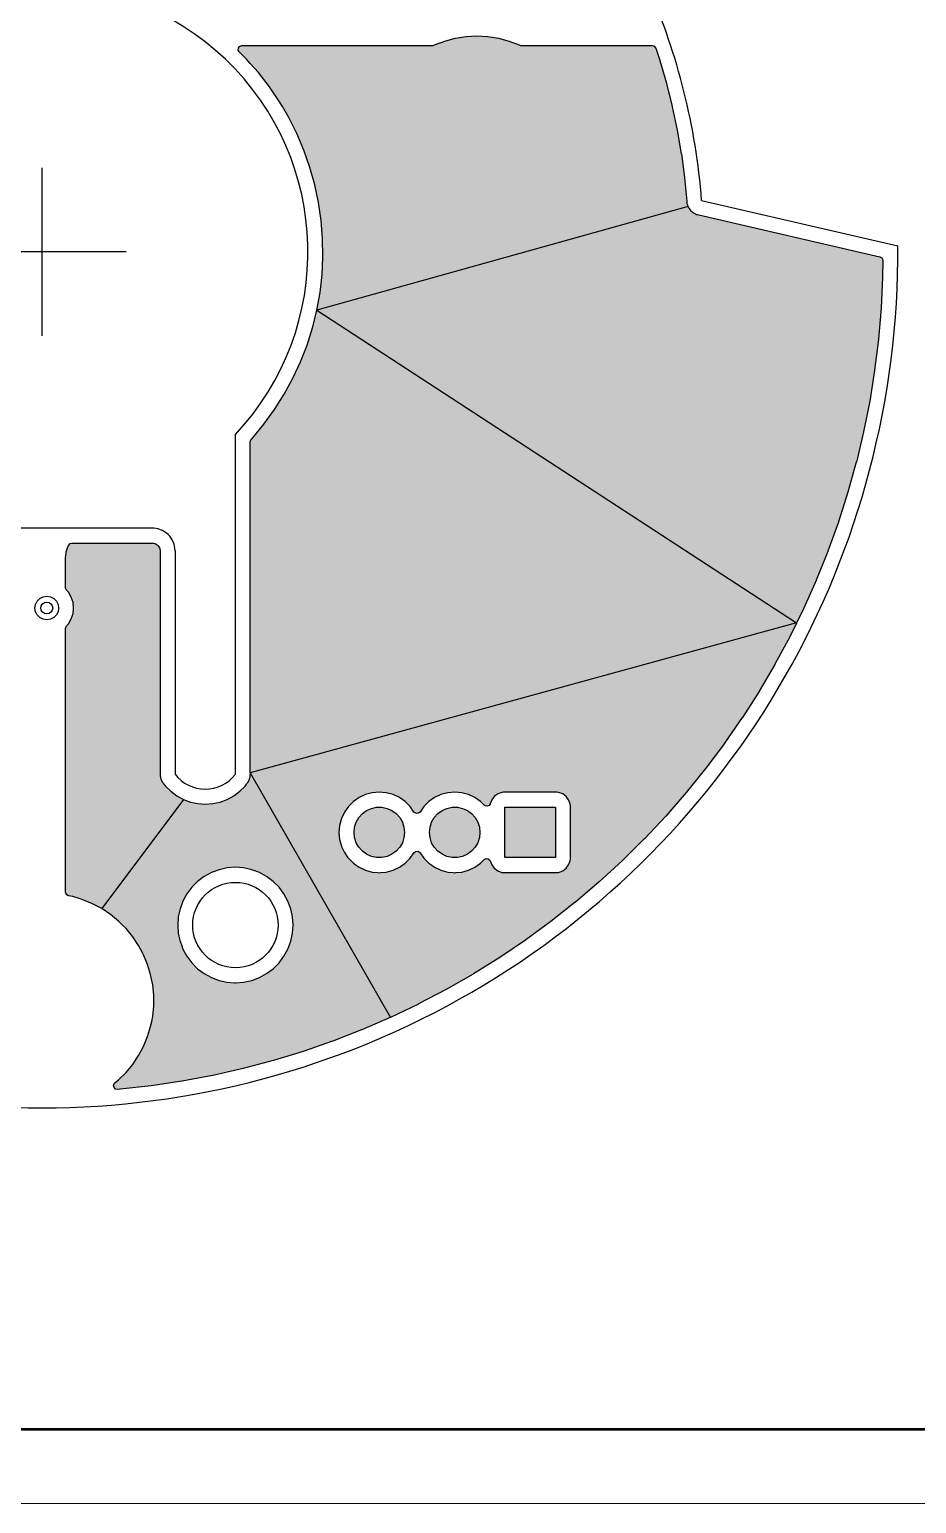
# Model space of a CAD drawing. Header units: millimetres. Extents: x -3894 to -3474, y -291 to 6.
# Drawn here: x -3744.7 to -3685, y -291 to -191.8 of the extents above; entities that cross this region are included whole.
import ezdxf

# ---------------------------------------------------------------- set-up
doc = ezdxf.new("R2010")
doc.units = ezdxf.units.MM
doc.layers.add('BLACK', color=7, linetype='Continuous')
doc.layers.add('ОСНОВНОЙ', color=7, linetype='Continuous', lineweight=25)

msp = doc.modelspace()

# ---------------------------------------------------------------- hatches: boundary and pattern name
h = msp.add_hatch(color=256)
h.dxf.hatch_style = 1
h.paths.add_polyline_path([(-3700.84, -200.155), (-3700.842, -200.146), (-3701.115, -198.562), (-3701.117, -198.553), (-3701.448, -196.981), (-3701.45, -196.972), (-3701.84, -195.413), (-3701.842, -195.405), (-3702.289, -193.861), (-3702.292, -193.853), (-3702.561, -193.038), (-3702.571, -193.013), (-3702.663, -192.907), (-3702.797, -192.868), (-3711.663, -192.868), (-3711.751, -192.823), (-3712.435, -192.561), (-3713.143, -192.371), (-3713.867, -192.256), (-3714.598, -192.218), (-3715.33, -192.256), (-3716.054, -192.371), (-3716.761, -192.561), (-3717.445, -192.823), (-3717.533, -192.868), (-3730.425, -192.868), (-3730.444, -192.869), (-3730.575, -192.918), (-3730.658, -193.03), (-3730.667, -193.169), (-3730.6, -193.292), (-3730.114, -193.775), (-3729.852, -194.072), (-3729.308, -194.686), (-3728.563, -195.648), (-3727.88, -196.655), (-3727.694, -196.972), (-3727.264, -197.704), (-3726.717, -198.791), (-3726.241, -199.911), (-3725.837, -201.059), (-3725.509, -202.231), (-3725.256, -203.421), (-3725.081, -204.625), (-3724.983, -205.838), (-3724.964, -207.054), (-3724.967, -207.125), (-3725.023, -208.27), (-3725.16, -209.479), (-3725.374, -210.677), (-3700.391, -203.701), (-3700.422, -203.6), (-3700.425, -203.59), (-3700.46, -203.491), (-3700.467, -203.477), (-3700.471, -203.353), (-3700.472, -203.337), (-3700.625, -201.756), (-3700.627, -201.747)])
h.paths.add_polyline_path([(-3687.571, -212.637), (-3687.57, -212.628), (-3687.391, -210.543), (-3687.391, -210.534), (-3687.289, -208.444), (-3687.289, -208.435), (-3687.276, -207.325), (-3687.281, -207.272), (-3687.347, -207.149), (-3687.469, -207.08), (-3699.671, -204.263), (-3699.682, -204.261), (-3699.682, -204.261), (-3699.807, -204.238), (-3699.919, -204.178), (-3699.928, -204.174), (-3700.043, -204.119), (-3700.135, -204.032), (-3700.143, -204.025), (-3700.24, -203.943), (-3700.307, -203.835), (-3700.313, -203.826), (-3700.398, -203.702), (-3725.374, -210.677), (-3693.079, -231.713), (-3692.617, -230.774), (-3692.613, -230.766), (-3691.76, -228.856), (-3691.757, -228.847), (-3690.976, -226.906), (-3690.972, -226.897), (-3690.264, -224.929), (-3690.261, -224.92), (-3689.626, -222.927), (-3689.623, -222.918), (-3689.063, -220.902), (-3689.06, -220.893), (-3688.575, -218.858), (-3688.573, -218.849), (-3688.163, -216.797), (-3688.162, -216.788), (-3687.829, -214.722), (-3687.827, -214.713)])
h.paths.add_polyline_path([(-3725.374, -210.677), (-3725.625, -211.695), (-3725.666, -211.858), (-3726.032, -213.018), (-3726.473, -214.153), (-3726.985, -215.256), (-3727.567, -216.325), (-3728.217, -217.353), (-3728.932, -218.338), (-3729.709, -219.275), (-3729.786, -219.356), (-3729.814, -219.392), (-3729.853, -219.526), (-3729.853, -241.801), (-3693.079, -231.713)])
h.paths.add_polyline_path([(-3697.933, -239.821), (-3697.928, -239.814), (-3696.737, -238.093), (-3696.732, -238.086), (-3695.606, -236.322), (-3695.601, -236.314), (-3694.541, -234.51), (-3694.537, -234.502), (-3693.544, -232.66), (-3693.54, -232.652), (-3693.079, -231.713), (-3729.853, -241.801), (-3720.421, -258.264), (-3718.533, -257.363), (-3718.525, -257.358), (-3716.671, -256.387), (-3716.663, -256.383), (-3714.847, -255.344), (-3714.839, -255.339), (-3713.063, -254.233), (-3713.056, -254.228), (-3711.322, -253.057), (-3711.314, -253.051), (-3709.625, -251.817), (-3709.618, -251.811), (-3707.976, -250.515), (-3707.969, -250.509), (-3706.376, -249.152), (-3706.369, -249.146), (-3704.827, -247.731), (-3704.821, -247.725), (-3703.333, -246.254), (-3703.326, -246.247), (-3701.894, -244.722), (-3701.888, -244.715), (-3700.513, -243.138), (-3700.507, -243.131), (-3699.192, -241.503), (-3699.187, -241.496)])
h.paths.add_polyline_path([(-3708.424, -243.63), (-3708.324, -243.899), (-3708.321, -243.922), (-3708.311, -244.019), (-3708.311, -247.61), (-3708.324, -247.729), (-3708.424, -247.999), (-3708.597, -248.23), (-3708.827, -248.402), (-3709.097, -248.503), (-3709.216, -248.515), (-3712.808, -248.515), (-3712.913, -248.504), (-3712.927, -248.503), (-3712.927, -248.503), (-3713.197, -248.402), (-3713.427, -248.23), (-3713.599, -247.999), (-3713.697, -247.736), (-3713.731, -247.674), (-3713.843, -247.591), (-3713.983, -247.581), (-3714.105, -247.648), (-3714.349, -247.891), (-3714.736, -248.162), (-3715.165, -248.362), (-3715.621, -248.485), (-3716.013, -248.519), (-3716.092, -248.526), (-3716.199, -248.516), (-3716.563, -248.485), (-3717.019, -248.362), (-3717.448, -248.162), (-3717.641, -248.027), (-3717.835, -247.891), (-3718.169, -247.557), (-3718.429, -247.186), (-3718.462, -247.148), (-3718.587, -247.084), (-3718.726, -247.099), (-3718.835, -247.186), (-3719.095, -247.557), (-3719.429, -247.891), (-3719.816, -248.162), (-3720.245, -248.362), (-3720.701, -248.485), (-3721.093, -248.519), (-3721.172, -248.526), (-3721.279, -248.516), (-3721.643, -248.485), (-3722.099, -248.362), (-3722.528, -248.162), (-3722.721, -248.027), (-3722.915, -247.891), (-3723.249, -247.557), (-3723.303, -247.479), (-3723.52, -247.17), (-3723.712, -246.758), (-3723.72, -246.742), (-3723.842, -246.285), (-3723.883, -245.814), (-3723.842, -245.344), (-3723.72, -244.887), (-3723.52, -244.459), (-3723.249, -244.072), (-3722.915, -243.737), (-3722.528, -243.466), (-3722.099, -243.267), (-3721.643, -243.144), (-3721.172, -243.103), (-3720.701, -243.144), (-3720.245, -243.267), (-3719.816, -243.466), (-3719.429, -243.737), (-3719.095, -244.072), (-3718.835, -244.443), (-3718.802, -244.481), (-3718.677, -244.544), (-3718.538, -244.53), (-3718.429, -244.443), (-3718.169, -244.072), (-3717.835, -243.737), (-3717.448, -243.466), (-3717.019, -243.267), (-3716.563, -243.144), (-3716.092, -243.103), (-3715.621, -243.144), (-3715.165, -243.267), (-3714.736, -243.466), (-3714.349, -243.737), (-3714.105, -243.981), (-3714.049, -244.024), (-3713.912, -244.053), (-3713.781, -244.004), (-3713.697, -243.893), (-3713.599, -243.63), (-3713.427, -243.399), (-3713.197, -243.227), (-3712.927, -243.126), (-3712.808, -243.113), (-3712.808, -243.113), (-3709.216, -243.113), (-3709.216, -243.113), (-3709.216, -243.113), (-3709.216, -243.113), (-3709.097, -243.126), (-3709.097, -243.126), (-3708.827, -243.227), (-3708.597, -243.399)], flags=16)
h.paths.add_polyline_path([(-3709.312, -244.114), (-3709.312, -247.514), (-3712.712, -247.514), (-3712.712, -244.114)], flags=0)
h.paths.add_polyline_path([(-3714.539, -245.123), (-3714.429, -245.461), (-3714.392, -245.814), (-3714.429, -246.168), (-3714.539, -246.506), (-3714.717, -246.814), (-3714.954, -247.078), (-3715.242, -247.287), (-3715.567, -247.431), (-3715.914, -247.505), (-3716.27, -247.505), (-3716.617, -247.431), (-3716.942, -247.287), (-3717.229, -247.078), (-3717.467, -246.814), (-3717.645, -246.506), (-3717.755, -246.168), (-3717.792, -245.814), (-3717.755, -245.461), (-3717.645, -245.123), (-3717.467, -244.815), (-3717.229, -244.551), (-3716.942, -244.342), (-3716.617, -244.198), (-3716.27, -244.124), (-3715.914, -244.124), (-3715.567, -244.198), (-3715.242, -244.342), (-3714.954, -244.551), (-3714.717, -244.815)], flags=0)
h.paths.add_polyline_path([(-3719.619, -245.123), (-3719.509, -245.461), (-3719.472, -245.814), (-3719.509, -246.168), (-3719.619, -246.506), (-3719.797, -246.814), (-3720.034, -247.078), (-3720.322, -247.287), (-3720.647, -247.431), (-3720.994, -247.505), (-3721.35, -247.505), (-3721.697, -247.431), (-3722.022, -247.287), (-3722.309, -247.078), (-3722.547, -246.814), (-3722.725, -246.506), (-3722.835, -246.168), (-3722.872, -245.814), (-3722.835, -245.461), (-3722.725, -245.123), (-3722.547, -244.815), (-3722.309, -244.551), (-3722.022, -244.342), (-3721.697, -244.198), (-3721.35, -244.124), (-3720.994, -244.124), (-3720.647, -244.198), (-3720.322, -244.342), (-3720.034, -244.551), (-3719.797, -244.815)], flags=0)
h = msp.add_hatch(color=256)
h.dxf.hatch_style = 1
h.paths.add_polyline_path([(-3735.919, -226.886), (-3735.923, -226.846), (-3735.94, -226.74), (-3735.965, -226.665), (-3736.005, -226.588), (-3736.053, -226.524), (-3736.115, -226.464), (-3736.181, -226.419), (-3736.259, -226.381), (-3736.335, -226.359), (-3736.422, -226.348), (-3736.441, -226.346), (-3736.472, -226.344), (-3736.476, -226.344), (-3736.485, -226.344), (-3736.6, -226.349), (-3736.64, -226.344), (-3741.859, -226.344), (-3741.979, -226.376), (-3742.077, -226.475), (-3742.121, -226.556), (-3742.139, -226.601), (-3742.239, -226.93), (-3742.248, -226.977), (-3742.283, -227.331), (-3742.284, -227.355), (-3742.284, -229.338), (-3742.281, -229.378), (-3742.221, -229.504), (-3742.089, -229.649), (-3741.9, -229.977), (-3741.783, -230.337), (-3741.743, -230.714), (-3741.783, -231.09), (-3741.9, -231.45), (-3742.089, -231.778), (-3742.221, -231.924), (-3742.245, -231.956), (-3742.284, -232.09), (-3742.284, -245.814), (-3742.284, -249.837), (-3742.278, -249.894), (-3742.209, -250.015), (-3742.085, -250.08), (-3741.803, -250.136), (-3741.376, -250.266), (-3741.125, -250.342), (-3740.472, -250.612), (-3740.472, -250.612), (-3739.848, -250.946), (-3734.36, -243.596), (-3734.804, -243.353), (-3735.209, -243.05), (-3735.567, -242.693), (-3735.666, -242.562), (-3735.689, -242.535), (-3735.719, -242.505), (-3735.719, -242.505), (-3735.748, -242.455), (-3735.764, -242.431), (-3735.798, -242.385), (-3735.814, -242.345), (-3735.83, -242.314), (-3735.851, -242.276), (-3735.866, -242.221), (-3735.875, -242.193), (-3735.896, -242.14), (-3735.896, -242.14), (-3735.902, -242.098), (-3735.908, -242.063), (-3735.919, -242.022), (-3735.919, -241.965), (-3735.921, -241.935), (-3735.927, -241.887), (-3735.928, -241.879), (-3735.927, -241.873), (-3735.922, -241.836), (-3735.919, -241.801)])
h = msp.add_hatch(color=256)
h.dxf.hatch_style = 1
h.paths.add_polyline_path([(-3729.853, -241.801), (-3729.851, -241.836), (-3729.845, -241.879), (-3729.852, -241.935), (-3729.853, -241.965), (-3729.853, -242.022), (-3729.864, -242.063), (-3729.871, -242.098), (-3729.876, -242.14), (-3729.897, -242.193), (-3729.907, -242.221), (-3729.922, -242.276), (-3729.943, -242.314), (-3729.958, -242.345), (-3729.974, -242.385), (-3730.009, -242.431), (-3730.025, -242.455), (-3730.053, -242.505), (-3730.084, -242.535), (-3730.107, -242.562), (-3730.205, -242.693), (-3730.563, -243.05), (-3730.969, -243.353), (-3731.413, -243.596), (-3731.887, -243.772), (-3732.382, -243.88), (-3732.886, -243.916), (-3733.391, -243.88), (-3733.886, -243.772), (-3734.36, -243.596), (-3739.848, -250.946), (-3739.26, -251.339), (-3738.713, -251.788), (-3738.451, -252.05), (-3738.212, -252.288), (-3737.763, -252.835), (-3737.37, -253.423), (-3737.1, -253.93), (-3737.037, -254.047), (-3736.766, -254.701), (-3736.561, -255.378), (-3736.481, -255.777), (-3736.423, -256.072), (-3736.353, -256.776), (-3736.353, -257.484), (-3736.423, -258.188), (-3736.491, -258.531), (-3736.561, -258.882), (-3736.766, -259.559), (-3737.037, -260.212), (-3737.37, -260.836), (-3737.763, -261.425), (-3738.212, -261.972), (-3738.713, -262.472), (-3738.964, -262.678), (-3739.005, -262.722), (-3739.054, -262.853), (-3739.024, -262.989), (-3738.924, -263.088), (-3738.788, -263.117), (-3738.624, -263.105), (-3738.615, -263.104), (-3736.535, -262.871), (-3736.526, -262.87), (-3734.457, -262.561), (-3734.448, -262.559), (-3732.392, -262.173), (-3732.383, -262.171), (-3730.342, -261.709), (-3730.333, -261.706), (-3728.311, -261.169), (-3728.302, -261.166), (-3726.301, -260.554), (-3726.293, -260.551), (-3724.316, -259.865), (-3724.308, -259.862), (-3722.358, -259.102), (-3722.349, -259.099), (-3720.429, -258.268), (-3720.421, -258.264)])
h.paths.add_polyline_path([(-3730.301, -255.895), (-3729.76, -255.777), (-3729.241, -255.583), (-3728.754, -255.318), (-3728.31, -254.986), (-3727.919, -254.594), (-3727.586, -254.15), (-3727.321, -253.664), (-3727.127, -253.144), (-3727.009, -252.603), (-3726.97, -252.05), (-3727.009, -251.497), (-3727.127, -250.956), (-3727.321, -250.436), (-3727.457, -250.187), (-3727.586, -249.95), (-3727.586, -249.95), (-3727.919, -249.506), (-3727.919, -249.506), (-3728.31, -249.114), (-3728.31, -249.114), (-3728.754, -248.782), (-3728.754, -248.782), (-3729.241, -248.516), (-3729.342, -248.479), (-3729.76, -248.323), (-3729.76, -248.323), (-3730.301, -248.205), (-3730.301, -248.205), (-3730.854, -248.165), (-3730.854, -248.165), (-3731.407, -248.205), (-3731.407, -248.205), (-3731.949, -248.323), (-3731.949, -248.323), (-3731.949, -248.323), (-3732.322, -248.462), (-3732.468, -248.516), (-3732.954, -248.782), (-3732.954, -248.782), (-3733.398, -249.114), (-3733.398, -249.114), (-3733.79, -249.506), (-3733.79, -249.506), (-3734.122, -249.95), (-3734.122, -249.95), (-3734.388, -250.436), (-3734.415, -250.509), (-3734.582, -250.956), (-3734.582, -250.956), (-3734.582, -250.956), (-3734.699, -251.497), (-3734.699, -251.497), (-3734.739, -252.05), (-3734.739, -252.05), (-3734.699, -252.603), (-3734.699, -252.603), (-3734.594, -253.088), (-3734.582, -253.144), (-3734.471, -253.442), (-3734.388, -253.664), (-3734.122, -254.15), (-3734.122, -254.15), (-3733.79, -254.594), (-3733.79, -254.594), (-3733.398, -254.986), (-3733.398, -254.986), (-3732.954, -255.318), (-3732.954, -255.318), (-3732.468, -255.583), (-3732.468, -255.583), (-3732.468, -255.583), (-3731.949, -255.777), (-3731.407, -255.895), (-3730.854, -255.934)], flags=16)
h.paths.add_polyline_path([(-3727.981, -252.05, -1), (-3733.728, -252.05, -1)], flags=0)
h = msp.add_hatch(color=256)
h.dxf.hatch_style = 1
h.paths.add_polyline_path([(-3709.312, -244.114), (-3712.712, -244.114), (-3712.712, -247.514), (-3709.312, -247.514)])
h.paths.add_polyline_path([(-3714.429, -245.461), (-3714.539, -245.123), (-3714.717, -244.815), (-3714.954, -244.551), (-3715.242, -244.342), (-3715.567, -244.198), (-3715.914, -244.124), (-3716.27, -244.124), (-3716.617, -244.198), (-3716.942, -244.342), (-3717.229, -244.551), (-3717.467, -244.815), (-3717.645, -245.123), (-3717.755, -245.461), (-3717.792, -245.814), (-3717.755, -246.168), (-3717.645, -246.506), (-3717.467, -246.814), (-3717.229, -247.078), (-3716.942, -247.287), (-3716.617, -247.431), (-3716.27, -247.505), (-3715.914, -247.505), (-3715.567, -247.431), (-3715.242, -247.287), (-3714.954, -247.078), (-3714.717, -246.814), (-3714.539, -246.506), (-3714.429, -246.168), (-3714.392, -245.814)])
h.paths.add_polyline_path([(-3719.509, -245.461), (-3719.619, -245.123), (-3719.797, -244.815), (-3720.034, -244.551), (-3720.322, -244.342), (-3720.647, -244.198), (-3720.994, -244.124), (-3721.35, -244.124), (-3721.697, -244.198), (-3722.022, -244.342), (-3722.309, -244.551), (-3722.547, -244.815), (-3722.725, -245.123), (-3722.835, -245.461), (-3722.872, -245.814), (-3722.835, -246.168), (-3722.725, -246.506), (-3722.547, -246.814), (-3722.309, -247.078), (-3722.022, -247.287), (-3721.697, -247.431), (-3721.35, -247.505), (-3720.994, -247.505), (-3720.647, -247.431), (-3720.322, -247.287), (-3720.034, -247.078), (-3719.797, -246.814), (-3719.619, -246.506), (-3719.509, -246.168), (-3719.472, -245.814)])

# ---------------------------------------------------------------- linework, layer by layer
for p, q in [((-3743.865, -206.747), (-3743.865, -201.089)), ((-3700.391, -203.701), (-3725.374, -210.677)), ((-3743.865, -206.747), (-3749.523, -206.747)), ((-3743.865, -212.404), (-3743.865, -206.747)), ((-3738.208, -206.747), (-3743.865, -206.747)), ((-3725.374, -210.677), (-3693.079, -231.713)), ((-3693.079, -231.713), (-3729.853, -241.801)), ((-3729.853, -241.801), (-3720.421, -258.264)), ((-3734.36, -243.596), (-3739.848, -250.946))]:
    msp.add_line(p, q)
at = {"color": 7, "linetype": 'Continuous', "lineweight": 50}
msp.add_line((-3873.756, -285.979), (-3478.756, -285.979), dxfattribs=at)
at = {"color": 7, "linetype": 'Continuous', "lineweight": 18}
msp.add_line((-3893.756, -290.979), (-3473.756, -290.979), dxfattribs=at)
at = {"layer": 'BLACK', "linetype": 'Continuous'}
for p, q in [((-3716.761, -192.561), (-3716.054, -192.371)), ((-3716.054, -192.371), (-3715.33, -192.256)), ((-3715.33, -192.256), (-3714.598, -192.218)), ((-3714.598, -192.218), (-3713.867, -192.256)), ((-3713.867, -192.256), (-3713.143, -192.371)), ((-3713.143, -192.371), (-3712.435, -192.561)), ((-3730.667, -193.169), (-3730.658, -193.03)), ((-3730.6, -193.292), (-3730.667, -193.169)), ((-3730.658, -193.03), (-3730.575, -192.918)), ((-3730.114, -193.775), (-3730.6, -193.292)), ((-3730.575, -192.918), (-3730.444, -192.869)), ((-3730.444, -192.869), (-3730.425, -192.868)), ((-3730.425, -192.868), (-3717.533, -192.868)), ((-3717.533, -192.868), (-3717.445, -192.823)), ((-3717.445, -192.823), (-3716.761, -192.561)), ((-3712.435, -192.561), (-3711.751, -192.823)), ((-3711.751, -192.823), (-3711.663, -192.868)), ((-3711.663, -192.868), (-3702.797, -192.868)), ((-3702.797, -192.868), (-3702.663, -192.907)), ((-3702.663, -192.907), (-3702.571, -193.013)), ((-3702.571, -193.013), (-3702.561, -193.038)), ((-3702.561, -193.038), (-3702.292, -193.853)), ((-3729.852, -194.072), (-3730.114, -193.775)), ((-3730.114, -193.775), (-3730.114, -193.775)), ((-3729.308, -194.686), (-3729.852, -194.072)), ((-3702.292, -193.853), (-3702.289, -193.861)), ((-3702.289, -193.861), (-3701.842, -195.405)), ((-3728.563, -195.648), (-3729.308, -194.686)), ((-3729.308, -194.686), (-3729.308, -194.686)), ((-3729.308, -194.686), (-3729.308, -194.686)), ((-3701.842, -195.405), (-3701.84, -195.413)), ((-3701.84, -195.413), (-3701.45, -196.972)), ((-3727.88, -196.655), (-3728.563, -195.648)), ((-3728.563, -195.648), (-3728.563, -195.648)), ((-3728.563, -195.648), (-3728.563, -195.648)), ((-3728.563, -195.648), (-3728.563, -195.648)), ((-3727.694, -196.972), (-3727.88, -196.655)), ((-3727.88, -196.655), (-3727.88, -196.655)), ((-3727.88, -196.655), (-3727.88, -196.655)), ((-3727.264, -197.704), (-3727.694, -196.972)), ((-3701.45, -196.972), (-3701.448, -196.981)), ((-3701.448, -196.981), (-3701.117, -198.553)), ((-3726.717, -198.791), (-3727.264, -197.704)), ((-3727.264, -197.704), (-3727.264, -197.704)), ((-3727.264, -197.704), (-3727.264, -197.704)), ((-3726.241, -199.911), (-3726.717, -198.791)), ((-3701.117, -198.553), (-3701.115, -198.562)), ((-3701.115, -198.562), (-3700.842, -200.146)), ((-3725.837, -201.059), (-3726.241, -199.911)), ((-3700.842, -200.146), (-3700.84, -200.155)), ((-3700.84, -200.155), (-3700.627, -201.747)), ((-3725.509, -202.231), (-3725.837, -201.059)), ((-3725.256, -203.421), (-3725.509, -202.231)), ((-3700.627, -201.747), (-3700.625, -201.756)), ((-3700.625, -201.756), (-3700.472, -203.337)), ((-3700.472, -203.337), (-3700.471, -203.353)), ((-3700.471, -203.353), (-3700.468, -203.449)), ((-3699.472, -203.282), (-3686.264, -206.331)), ((-3725.081, -204.625), (-3725.256, -203.421)), ((-3700.468, -203.449), (-3700.465, -203.465)), ((-3700.465, -203.465), (-3700.466, -203.465)), ((-3700.466, -203.465), (-3700.464, -203.475)), ((-3700.464, -203.475), (-3700.463, -203.475)), ((-3700.463, -203.475), (-3700.46, -203.491)), ((-3700.46, -203.491), (-3700.46, -203.491)), ((-3700.46, -203.491), (-3700.46, -203.491)), ((-3700.46, -203.491), (-3700.425, -203.59)), ((-3700.425, -203.59), (-3700.422, -203.6)), ((-3700.422, -203.6), (-3700.391, -203.701)), ((-3700.391, -203.701), (-3700.384, -203.715)), ((-3700.384, -203.715), (-3700.385, -203.716)), ((-3700.385, -203.716), (-3700.38, -203.725)), ((-3700.38, -203.725), (-3700.38, -203.725)), ((-3700.38, -203.725), (-3700.372, -203.74)), ((-3700.372, -203.74), (-3700.313, -203.826)), ((-3700.313, -203.826), (-3700.307, -203.835)), ((-3700.307, -203.835), (-3700.251, -203.924)), ((-3700.251, -203.924), (-3700.241, -203.937)), ((-3700.241, -203.937), (-3700.241, -203.937)), ((-3700.241, -203.937), (-3700.234, -203.945)), ((-3700.234, -203.945), (-3700.234, -203.945)), ((-3700.234, -203.945), (-3700.223, -203.957)), ((-3700.223, -203.957), (-3700.143, -204.025)), ((-3700.143, -204.025), (-3700.135, -204.032)), ((-3700.135, -204.032), (-3700.059, -204.104)), ((-3700.059, -204.104), (-3700.059, -204.104)), ((-3700.059, -204.104), (-3700.059, -204.104)), ((-3700.059, -204.104), (-3700.045, -204.113)), ((-3700.045, -204.113), (-3700.045, -204.114)), ((-3700.045, -204.114), (-3700.037, -204.12)), ((-3700.037, -204.12), (-3700.036, -204.119)), ((-3700.036, -204.119), (-3700.023, -204.128)), ((-3700.023, -204.128), (-3699.928, -204.174)), ((-3699.928, -204.174), (-3699.919, -204.178)), ((-3699.919, -204.178), (-3699.826, -204.228)), ((-3699.826, -204.228), (-3699.811, -204.233)), ((-3699.811, -204.233), (-3699.811, -204.234)), ((-3699.811, -204.234), (-3699.8, -204.237)), ((-3699.8, -204.237), (-3699.8, -204.237)), ((-3699.8, -204.237), (-3699.785, -204.242)), ((-3699.785, -204.242), (-3699.785, -204.242)), ((-3699.785, -204.242), (-3699.682, -204.261)), ((-3699.682, -204.261), (-3699.682, -204.261)), ((-3699.682, -204.261), (-3699.671, -204.263)), ((-3699.671, -204.263), (-3687.469, -207.08)), ((-3724.983, -205.838), (-3725.081, -204.625)), ((-3724.964, -207.054), (-3724.983, -205.838)), ((-3725.023, -208.27), (-3724.967, -207.125)), ((-3724.967, -207.125), (-3724.964, -207.055)), ((-3724.964, -207.055), (-3724.964, -207.054)), ((-3724.964, -207.055), (-3724.964, -207.055)), ((-3687.469, -207.08), (-3687.347, -207.149)), ((-3687.347, -207.149), (-3687.281, -207.272)), ((-3687.281, -207.272), (-3687.276, -207.325)), ((-3725.16, -209.479), (-3725.023, -208.27)), ((-3687.276, -207.325), (-3687.289, -208.435)), ((-3687.289, -208.444), (-3687.391, -210.534)), ((-3687.289, -208.435), (-3687.289, -208.444)), ((-3725.374, -210.677), (-3725.16, -209.479)), ((-3725.625, -211.695), (-3725.374, -210.677)), ((-3725.374, -210.677), (-3725.374, -210.677)), ((-3687.391, -210.543), (-3687.57, -212.628)), ((-3687.391, -210.534), (-3687.391, -210.543)), ((-3726.032, -213.018), (-3725.666, -211.858)), ((-3725.666, -211.858), (-3725.625, -211.695)), ((-3726.473, -214.153), (-3726.032, -213.018)), ((-3687.571, -212.637), (-3687.827, -214.713)), ((-3687.57, -212.628), (-3687.571, -212.637)), ((-3726.985, -215.256), (-3726.473, -214.153)), ((-3727.567, -216.325), (-3726.985, -215.256)), ((-3687.829, -214.722), (-3688.162, -216.788)), ((-3687.827, -214.713), (-3687.829, -214.722)), ((-3728.217, -217.353), (-3727.567, -216.325)), ((-3688.163, -216.797), (-3688.573, -218.849)), ((-3688.162, -216.788), (-3688.163, -216.797)), ((-3728.932, -218.338), (-3728.217, -217.353)), ((-3730.854, -241.89), (-3730.854, -219.03)), ((-3729.709, -219.275), (-3728.932, -218.338)), ((-3688.575, -218.858), (-3689.06, -220.893)), ((-3688.573, -218.849), (-3688.575, -218.858)), ((-3729.853, -219.526), (-3729.814, -219.392)), ((-3729.853, -241.801), (-3729.853, -219.526)), ((-3729.814, -219.392), (-3729.786, -219.356)), ((-3729.786, -219.356), (-3729.709, -219.275)), ((-3689.063, -220.902), (-3689.623, -222.918)), ((-3689.06, -220.893), (-3689.063, -220.902)), ((-3689.626, -222.927), (-3690.261, -224.92)), ((-3689.623, -222.918), (-3689.626, -222.927)), ((-3690.264, -224.929), (-3690.972, -226.897)), ((-3690.261, -224.92), (-3690.264, -224.929)), ((-3736.499, -225.343), (-3750.661, -225.343)), ((-3742.283, -227.331), (-3742.248, -226.977)), ((-3742.248, -226.977), (-3742.239, -226.93)), ((-3742.239, -226.93), (-3742.139, -226.601)), ((-3742.139, -226.601), (-3742.121, -226.556)), ((-3742.121, -226.556), (-3742.077, -226.475)), ((-3742.077, -226.475), (-3741.979, -226.376)), ((-3741.979, -226.376), (-3741.859, -226.344)), ((-3741.859, -226.344), (-3736.64, -226.344)), ((-3736.64, -226.344), (-3736.61, -226.347)), ((-3736.61, -226.347), (-3736.61, -226.347)), ((-3736.61, -226.347), (-3736.593, -226.348)), ((-3736.593, -226.348), (-3736.485, -226.344)), ((-3736.593, -226.348), (-3736.593, -226.348)), ((-3736.485, -226.344), (-3736.476, -226.344)), ((-3736.476, -226.344), (-3736.472, -226.344)), ((-3736.472, -226.344), (-3736.441, -226.346)), ((-3736.441, -226.346), (-3736.422, -226.348)), ((-3736.422, -226.348), (-3736.335, -226.359)), ((-3736.335, -226.359), (-3736.259, -226.381)), ((-3736.259, -226.381), (-3736.181, -226.419)), ((-3736.181, -226.419), (-3736.115, -226.464)), ((-3736.115, -226.464), (-3736.053, -226.524)), ((-3736.053, -226.524), (-3736.005, -226.588)), ((-3736.005, -226.588), (-3735.965, -226.665)), ((-3735.965, -226.665), (-3735.94, -226.74)), ((-3735.94, -226.74), (-3735.923, -226.846)), ((-3735.923, -226.846), (-3735.919, -226.886)), ((-3735.919, -226.886), (-3735.919, -241.801)), ((-3734.918, -226.866), (-3734.918, -241.89)), ((-3690.976, -226.906), (-3691.757, -228.847)), ((-3690.972, -226.897), (-3690.976, -226.906)), ((-3742.284, -227.355), (-3742.283, -227.331)), ((-3742.284, -229.338), (-3742.284, -227.355)), ((-3691.76, -228.856), (-3692.613, -230.766)), ((-3691.757, -228.847), (-3691.76, -228.856)), ((-3744.202, -230.244), (-3744.025, -230.067)), ((-3744.025, -230.067), (-3743.802, -229.953)), ((-3743.802, -229.953), (-3743.554, -229.914)), ((-3743.554, -229.914), (-3743.307, -229.953)), ((-3743.307, -229.953), (-3743.084, -230.067)), ((-3743.084, -230.067), (-3742.907, -230.244)), ((-3742.281, -229.378), (-3742.284, -229.338)), ((-3742.221, -229.504), (-3742.281, -229.378)), ((-3742.089, -229.649), (-3742.221, -229.504)), ((-3741.9, -229.977), (-3742.089, -229.649)), ((-3742.089, -229.649), (-3742.089, -229.649)), ((-3741.783, -230.337), (-3741.9, -229.977)), ((-3744.354, -230.714), (-3744.315, -230.467)), ((-3744.315, -230.961), (-3744.354, -230.714)), ((-3744.315, -230.467), (-3744.202, -230.244)), ((-3744.202, -231.184), (-3744.315, -230.961)), ((-3742.907, -230.244), (-3742.793, -230.467)), ((-3742.793, -230.961), (-3742.907, -231.184)), ((-3742.793, -230.467), (-3742.754, -230.714)), ((-3742.754, -230.714), (-3742.793, -230.961)), ((-3741.9, -231.45), (-3741.783, -231.09)), ((-3741.743, -230.714), (-3741.783, -230.337)), ((-3741.783, -231.09), (-3741.743, -230.714)), ((-3692.617, -230.774), (-3693.54, -232.652)), ((-3692.613, -230.766), (-3692.617, -230.774)), ((-3744.025, -231.361), (-3744.202, -231.184)), ((-3743.802, -231.475), (-3744.025, -231.361)), ((-3743.554, -231.514), (-3743.802, -231.475)), ((-3743.307, -231.475), (-3743.554, -231.514)), ((-3743.084, -231.361), (-3743.307, -231.475)), ((-3742.907, -231.184), (-3743.084, -231.361)), ((-3742.284, -232.09), (-3742.245, -231.956)), ((-3742.284, -245.814), (-3742.284, -232.09)), ((-3742.245, -231.956), (-3742.221, -231.924)), ((-3742.221, -231.924), (-3742.089, -231.778)), ((-3742.089, -231.778), (-3741.9, -231.45)), ((-3693.544, -232.66), (-3694.537, -234.502)), ((-3693.54, -232.652), (-3693.544, -232.66)), ((-3694.541, -234.51), (-3695.601, -236.314)), ((-3694.537, -234.502), (-3694.541, -234.51)), ((-3695.606, -236.322), (-3696.732, -238.086)), ((-3695.601, -236.314), (-3695.606, -236.322)), ((-3696.737, -238.093), (-3697.928, -239.814)), ((-3696.732, -238.086), (-3696.737, -238.093)), ((-3697.933, -239.821), (-3699.187, -241.496)), ((-3697.928, -239.814), (-3697.933, -239.821)), ((-3735.927, -241.873), (-3735.928, -241.879)), ((-3735.928, -241.879), (-3735.927, -241.887)), ((-3735.922, -241.836), (-3735.927, -241.873)), ((-3735.927, -241.887), (-3735.921, -241.935)), ((-3735.919, -241.801), (-3735.922, -241.836)), ((-3735.921, -241.935), (-3735.919, -241.965)), ((-3735.919, -241.965), (-3735.919, -242.022)), ((-3735.919, -242.022), (-3735.908, -242.063)), ((-3729.864, -242.063), (-3729.853, -242.022)), ((-3729.851, -241.836), (-3729.853, -241.801)), ((-3729.853, -241.965), (-3729.852, -241.935)), ((-3729.853, -242.022), (-3729.853, -241.965)), ((-3729.852, -241.935), (-3729.845, -241.879)), ((-3729.845, -241.879), (-3729.851, -241.836)), ((-3699.192, -241.503), (-3700.507, -243.131)), ((-3699.187, -241.496), (-3699.192, -241.503)), ((-3735.908, -242.063), (-3735.902, -242.098)), ((-3735.902, -242.098), (-3735.896, -242.14)), ((-3735.896, -242.14), (-3735.896, -242.14)), ((-3735.896, -242.14), (-3735.896, -242.14)), ((-3735.896, -242.14), (-3735.875, -242.193)), ((-3735.875, -242.193), (-3735.866, -242.221)), ((-3735.866, -242.221), (-3735.866, -242.221)), ((-3735.866, -242.221), (-3735.851, -242.276)), ((-3735.851, -242.276), (-3735.83, -242.314)), ((-3735.83, -242.314), (-3735.814, -242.345)), ((-3735.814, -242.345), (-3735.798, -242.385)), ((-3735.798, -242.385), (-3735.764, -242.431)), ((-3735.764, -242.431), (-3735.748, -242.455)), ((-3735.748, -242.455), (-3735.733, -242.481)), ((-3735.733, -242.481), (-3735.719, -242.505)), ((-3735.719, -242.505), (-3735.719, -242.505)), ((-3735.719, -242.505), (-3735.719, -242.505)), ((-3735.719, -242.505), (-3735.689, -242.535)), ((-3735.689, -242.535), (-3735.666, -242.562)), ((-3735.666, -242.562), (-3735.567, -242.693)), ((-3735.567, -242.693), (-3735.209, -243.05)), ((-3730.563, -243.05), (-3730.205, -242.693)), ((-3730.205, -242.693), (-3730.107, -242.562)), ((-3730.107, -242.562), (-3730.084, -242.535)), ((-3730.084, -242.535), (-3730.053, -242.505)), ((-3730.053, -242.505), (-3730.025, -242.455)), ((-3730.025, -242.455), (-3730.009, -242.431)), ((-3730.009, -242.431), (-3729.974, -242.385)), ((-3729.974, -242.385), (-3729.958, -242.345)), ((-3729.958, -242.345), (-3729.943, -242.314)), ((-3729.943, -242.314), (-3729.922, -242.276)), ((-3729.922, -242.276), (-3729.907, -242.221)), ((-3729.907, -242.221), (-3729.897, -242.193)), ((-3729.897, -242.193), (-3729.876, -242.14)), ((-3729.876, -242.14), (-3729.871, -242.098)), ((-3729.871, -242.098), (-3729.864, -242.063)), ((-3735.209, -243.05), (-3734.804, -243.353)), ((-3734.804, -243.353), (-3734.36, -243.596)), ((-3734.36, -243.596), (-3733.886, -243.772)), ((-3733.886, -243.772), (-3733.886, -243.772)), ((-3733.886, -243.772), (-3733.886, -243.772)), ((-3733.886, -243.772), (-3733.391, -243.88)), ((-3733.391, -243.88), (-3732.886, -243.916)), ((-3732.886, -243.916), (-3732.382, -243.88)), ((-3732.382, -243.88), (-3731.887, -243.772)), ((-3731.887, -243.772), (-3731.413, -243.596)), ((-3731.413, -243.596), (-3730.969, -243.353)), ((-3730.969, -243.353), (-3730.563, -243.05)), ((-3722.915, -243.737), (-3723.249, -244.072)), ((-3722.528, -243.466), (-3722.915, -243.737)), ((-3722.099, -243.267), (-3722.528, -243.466)), ((-3722.528, -243.466), (-3722.528, -243.466)), ((-3721.643, -243.144), (-3722.099, -243.267)), ((-3722.099, -243.267), (-3722.099, -243.267)), ((-3721.172, -243.103), (-3721.643, -243.144)), ((-3721.643, -243.144), (-3721.643, -243.144)), ((-3720.701, -243.144), (-3721.172, -243.103)), ((-3721.172, -243.103), (-3721.172, -243.103)), ((-3720.245, -243.267), (-3720.701, -243.144)), ((-3720.701, -243.144), (-3720.701, -243.144)), ((-3719.816, -243.466), (-3720.245, -243.267)), ((-3720.245, -243.267), (-3720.245, -243.267)), ((-3720.245, -243.267), (-3720.245, -243.267)), ((-3719.429, -243.737), (-3719.816, -243.466)), ((-3719.816, -243.466), (-3719.816, -243.466)), ((-3719.816, -243.466), (-3719.816, -243.466)), ((-3719.095, -244.072), (-3719.429, -243.737)), ((-3719.429, -243.737), (-3719.429, -243.737)), ((-3717.835, -243.737), (-3718.169, -244.072)), ((-3717.448, -243.466), (-3717.835, -243.737)), ((-3717.019, -243.267), (-3717.448, -243.466)), ((-3717.448, -243.466), (-3717.448, -243.466)), ((-3716.563, -243.144), (-3717.019, -243.267)), ((-3717.019, -243.267), (-3717.019, -243.267)), ((-3716.092, -243.103), (-3716.563, -243.144)), ((-3716.563, -243.144), (-3716.563, -243.144)), ((-3715.621, -243.144), (-3716.092, -243.103)), ((-3716.092, -243.103), (-3716.092, -243.103)), ((-3715.165, -243.267), (-3715.621, -243.144)), ((-3715.621, -243.144), (-3715.621, -243.144)), ((-3714.736, -243.466), (-3715.165, -243.267)), ((-3715.165, -243.267), (-3715.165, -243.267)), ((-3715.165, -243.267), (-3715.165, -243.267)), ((-3714.349, -243.737), (-3714.736, -243.466)), ((-3714.736, -243.466), (-3714.736, -243.466)), ((-3714.736, -243.466), (-3714.736, -243.466)), ((-3714.105, -243.981), (-3714.349, -243.737)), ((-3714.349, -243.737), (-3714.349, -243.737)), ((-3714.049, -244.024), (-3714.105, -243.981)), ((-3713.912, -244.053), (-3714.049, -244.024)), ((-3713.781, -244.004), (-3713.912, -244.053)), ((-3713.697, -243.893), (-3713.781, -244.004)), ((-3713.599, -243.63), (-3713.697, -243.893)), ((-3713.427, -243.399), (-3713.599, -243.63)), ((-3713.599, -243.63), (-3713.599, -243.63)), ((-3713.197, -243.227), (-3713.427, -243.399)), ((-3713.427, -243.399), (-3713.427, -243.399)), ((-3712.927, -243.126), (-3713.197, -243.227)), ((-3713.197, -243.227), (-3713.197, -243.227)), ((-3712.808, -243.113), (-3712.927, -243.126)), ((-3709.216, -243.113), (-3712.808, -243.113)), ((-3712.808, -243.113), (-3712.808, -243.113)), ((-3709.097, -243.126), (-3709.216, -243.113)), ((-3709.216, -243.113), (-3709.216, -243.113)), ((-3709.216, -243.113), (-3709.216, -243.113)), ((-3709.216, -243.113), (-3709.216, -243.113)), ((-3708.827, -243.227), (-3709.097, -243.126)), ((-3709.097, -243.126), (-3709.097, -243.126)), ((-3708.597, -243.399), (-3708.827, -243.227)), ((-3708.827, -243.227), (-3708.827, -243.227)), ((-3708.424, -243.63), (-3708.597, -243.399)), ((-3708.597, -243.399), (-3708.597, -243.399)), ((-3708.324, -243.899), (-3708.424, -243.63)), ((-3708.424, -243.63), (-3708.424, -243.63)), ((-3708.321, -243.922), (-3708.324, -243.899)), ((-3708.311, -244.019), (-3708.321, -243.922)), ((-3708.311, -247.61), (-3708.311, -244.019)), ((-3700.513, -243.138), (-3701.888, -244.715)), ((-3700.507, -243.131), (-3700.513, -243.138)), ((-3723.72, -244.887), (-3723.842, -245.344)), ((-3723.52, -244.459), (-3723.72, -244.887)), ((-3723.72, -244.887), (-3723.72, -244.887)), ((-3723.249, -244.072), (-3723.52, -244.459)), ((-3723.52, -244.459), (-3723.52, -244.459)), ((-3722.725, -245.123), (-3722.547, -244.815)), ((-3722.547, -244.815), (-3722.309, -244.551)), ((-3722.309, -244.551), (-3722.022, -244.342)), ((-3722.022, -244.342), (-3721.697, -244.198)), ((-3721.697, -244.198), (-3721.35, -244.124)), ((-3721.35, -244.124), (-3720.994, -244.124)), ((-3720.994, -244.124), (-3720.647, -244.198)), ((-3720.647, -244.198), (-3720.322, -244.342)), ((-3720.322, -244.342), (-3720.034, -244.551)), ((-3720.034, -244.551), (-3719.797, -244.815)), ((-3719.797, -244.815), (-3719.619, -245.123)), ((-3718.835, -244.443), (-3719.095, -244.072)), ((-3718.802, -244.481), (-3718.835, -244.443)), ((-3718.677, -244.544), (-3718.802, -244.481)), ((-3718.538, -244.53), (-3718.677, -244.544)), ((-3718.429, -244.443), (-3718.538, -244.53)), ((-3718.169, -244.072), (-3718.429, -244.443)), ((-3717.645, -245.123), (-3717.467, -244.815)), ((-3717.467, -244.815), (-3717.229, -244.551)), ((-3717.229, -244.551), (-3716.942, -244.342)), ((-3716.942, -244.342), (-3716.617, -244.198)), ((-3716.617, -244.198), (-3716.27, -244.124)), ((-3716.27, -244.124), (-3715.914, -244.124)), ((-3715.914, -244.124), (-3715.567, -244.198)), ((-3715.567, -244.198), (-3715.242, -244.342)), ((-3715.242, -244.342), (-3714.954, -244.551)), ((-3714.954, -244.551), (-3714.717, -244.815)), ((-3714.717, -244.815), (-3714.539, -245.123)), ((-3712.712, -247.514), (-3712.712, -244.114)), ((-3712.712, -244.114), (-3709.312, -244.114)), ((-3709.312, -244.114), (-3709.312, -247.514)), ((-3701.894, -244.722), (-3703.326, -246.247)), ((-3701.888, -244.715), (-3701.894, -244.722)), ((-3742.284, -249.837), (-3742.284, -245.814)), ((-3723.842, -245.344), (-3723.883, -245.814)), ((-3723.883, -245.814), (-3723.842, -246.285)), ((-3723.883, -245.814), (-3723.883, -245.814)), ((-3723.842, -245.344), (-3723.842, -245.344)), ((-3722.872, -245.814), (-3722.835, -245.461)), ((-3722.835, -246.168), (-3722.872, -245.814)), ((-3722.835, -245.461), (-3722.725, -245.123)), ((-3719.619, -245.123), (-3719.509, -245.461)), ((-3719.509, -245.461), (-3719.472, -245.814)), ((-3719.472, -245.814), (-3719.509, -246.168)), ((-3717.792, -245.814), (-3717.755, -245.461)), ((-3717.755, -246.168), (-3717.792, -245.814)), ((-3717.755, -245.461), (-3717.645, -245.123)), ((-3714.539, -245.123), (-3714.429, -245.461)), ((-3714.429, -245.461), (-3714.392, -245.814)), ((-3714.392, -245.814), (-3714.429, -246.168)), ((-3723.842, -246.285), (-3723.842, -246.285)), ((-3723.842, -246.285), (-3723.72, -246.742)), ((-3723.72, -246.742), (-3723.72, -246.742)), ((-3723.72, -246.742), (-3723.72, -246.742)), ((-3723.72, -246.742), (-3723.712, -246.758)), ((-3723.712, -246.758), (-3723.52, -247.17)), ((-3722.725, -246.506), (-3722.835, -246.168)), ((-3722.547, -246.814), (-3722.725, -246.506)), ((-3722.309, -247.078), (-3722.547, -246.814)), ((-3719.797, -246.814), (-3720.034, -247.078)), ((-3719.619, -246.506), (-3719.797, -246.814)), ((-3719.509, -246.168), (-3719.619, -246.506)), ((-3717.645, -246.506), (-3717.755, -246.168)), ((-3717.467, -246.814), (-3717.645, -246.506)), ((-3717.229, -247.078), (-3717.467, -246.814)), ((-3714.717, -246.814), (-3714.954, -247.078)), ((-3714.539, -246.506), (-3714.717, -246.814)), ((-3714.429, -246.168), (-3714.539, -246.506)), ((-3703.333, -246.254), (-3704.821, -247.725)), ((-3703.326, -246.247), (-3703.333, -246.254)), ((-3723.52, -247.17), (-3723.52, -247.17)), ((-3723.52, -247.17), (-3723.303, -247.479)), ((-3723.303, -247.479), (-3723.249, -247.557)), ((-3723.249, -247.557), (-3722.915, -247.891)), ((-3722.915, -247.891), (-3722.721, -248.027)), ((-3722.022, -247.287), (-3722.309, -247.078)), ((-3721.697, -247.431), (-3722.022, -247.287)), ((-3721.35, -247.505), (-3721.697, -247.431)), ((-3720.994, -247.505), (-3721.35, -247.505)), ((-3720.647, -247.431), (-3720.994, -247.505)), ((-3720.322, -247.287), (-3720.647, -247.431)), ((-3720.034, -247.078), (-3720.322, -247.287)), ((-3719.816, -248.162), (-3719.429, -247.891)), ((-3719.429, -247.891), (-3719.095, -247.557)), ((-3719.095, -247.557), (-3718.835, -247.186)), ((-3718.835, -247.186), (-3718.726, -247.099)), ((-3718.726, -247.099), (-3718.587, -247.084)), ((-3718.587, -247.084), (-3718.462, -247.148)), ((-3718.462, -247.148), (-3718.429, -247.186)), ((-3718.429, -247.186), (-3718.169, -247.557)), ((-3718.169, -247.557), (-3718.169, -247.557)), ((-3718.169, -247.557), (-3717.835, -247.891)), ((-3717.835, -247.891), (-3717.641, -248.027)), ((-3716.942, -247.287), (-3717.229, -247.078)), ((-3716.617, -247.431), (-3716.942, -247.287)), ((-3716.27, -247.505), (-3716.617, -247.431)), ((-3715.914, -247.505), (-3716.27, -247.505)), ((-3715.567, -247.431), (-3715.914, -247.505)), ((-3715.242, -247.287), (-3715.567, -247.431)), ((-3714.954, -247.078), (-3715.242, -247.287)), ((-3714.736, -248.162), (-3714.349, -247.891)), ((-3714.349, -247.891), (-3714.105, -247.648)), ((-3714.105, -247.648), (-3713.983, -247.581)), ((-3713.983, -247.581), (-3713.843, -247.591)), ((-3713.843, -247.591), (-3713.731, -247.674)), ((-3713.731, -247.674), (-3713.697, -247.736)), ((-3713.697, -247.736), (-3713.599, -247.999)), ((-3709.312, -247.514), (-3712.712, -247.514)), ((-3708.424, -247.999), (-3708.324, -247.729)), ((-3708.324, -247.729), (-3708.311, -247.61)), ((-3704.827, -247.731), (-3706.369, -249.146)), ((-3704.821, -247.725), (-3704.827, -247.731)), ((-3732.954, -248.782), (-3733.398, -249.114)), ((-3732.468, -248.516), (-3732.954, -248.782)), ((-3732.954, -248.782), (-3732.954, -248.782)), ((-3732.322, -248.462), (-3732.468, -248.516)), ((-3731.949, -248.323), (-3732.322, -248.462)), ((-3731.407, -248.205), (-3731.949, -248.323)), ((-3731.949, -248.323), (-3731.949, -248.323)), ((-3731.949, -248.323), (-3731.949, -248.323)), ((-3730.854, -248.165), (-3731.407, -248.205)), ((-3731.407, -248.205), (-3731.407, -248.205)), ((-3730.301, -248.205), (-3730.854, -248.165)), ((-3730.854, -248.165), (-3730.854, -248.165)), ((-3729.76, -248.323), (-3730.301, -248.205)), ((-3730.301, -248.205), (-3730.301, -248.205)), ((-3729.342, -248.479), (-3729.76, -248.323)), ((-3729.76, -248.323), (-3729.76, -248.323)), ((-3729.76, -248.323), (-3729.76, -248.323)), ((-3729.241, -248.516), (-3729.342, -248.479)), ((-3728.754, -248.782), (-3729.241, -248.516)), ((-3729.241, -248.516), (-3729.241, -248.516)), ((-3728.31, -249.114), (-3728.754, -248.782)), ((-3728.754, -248.782), (-3728.754, -248.782)), ((-3722.721, -248.027), (-3722.528, -248.162)), ((-3722.528, -248.162), (-3722.528, -248.162)), ((-3722.528, -248.162), (-3722.528, -248.162)), ((-3722.528, -248.162), (-3722.099, -248.362)), ((-3722.099, -248.362), (-3721.643, -248.485)), ((-3721.643, -248.485), (-3721.279, -248.516)), ((-3721.279, -248.516), (-3721.172, -248.526)), ((-3721.172, -248.526), (-3721.093, -248.519)), ((-3721.172, -248.526), (-3721.172, -248.526)), ((-3721.172, -248.526), (-3721.172, -248.526)), ((-3721.093, -248.519), (-3720.701, -248.485)), ((-3720.701, -248.485), (-3720.245, -248.362)), ((-3720.245, -248.362), (-3719.816, -248.162)), ((-3717.641, -248.027), (-3717.448, -248.162)), ((-3717.448, -248.162), (-3717.448, -248.162)), ((-3717.448, -248.162), (-3717.448, -248.162)), ((-3717.448, -248.162), (-3717.019, -248.362)), ((-3717.019, -248.362), (-3716.563, -248.485)), ((-3716.563, -248.485), (-3716.199, -248.516)), ((-3716.199, -248.516), (-3716.092, -248.526)), ((-3716.092, -248.526), (-3716.013, -248.519)), ((-3716.092, -248.526), (-3716.092, -248.526)), ((-3716.092, -248.526), (-3716.092, -248.526)), ((-3716.013, -248.519), (-3715.621, -248.485)), ((-3715.621, -248.485), (-3715.165, -248.362)), ((-3715.165, -248.362), (-3714.736, -248.162)), ((-3713.599, -247.999), (-3713.599, -247.999)), ((-3713.599, -247.999), (-3713.427, -248.23)), ((-3713.427, -248.23), (-3713.427, -248.23)), ((-3713.427, -248.23), (-3713.197, -248.402)), ((-3713.197, -248.402), (-3713.197, -248.402)), ((-3713.197, -248.402), (-3712.927, -248.503)), ((-3712.927, -248.503), (-3712.927, -248.503)), ((-3712.927, -248.503), (-3712.913, -248.504)), ((-3712.913, -248.504), (-3712.808, -248.515)), ((-3712.808, -248.515), (-3709.216, -248.515)), ((-3709.216, -248.515), (-3709.097, -248.503)), ((-3709.097, -248.503), (-3708.827, -248.402)), ((-3708.827, -248.402), (-3708.597, -248.23)), ((-3708.597, -248.23), (-3708.424, -247.999)), ((-3742.278, -249.894), (-3742.284, -249.837)), ((-3742.209, -250.015), (-3742.278, -249.894)), ((-3734.122, -249.95), (-3734.388, -250.436)), ((-3733.79, -249.506), (-3734.122, -249.95)), ((-3734.122, -249.95), (-3734.122, -249.95)), ((-3733.398, -249.114), (-3733.79, -249.506)), ((-3733.79, -249.506), (-3733.79, -249.506)), ((-3733.398, -249.114), (-3733.398, -249.114)), ((-3727.919, -249.506), (-3728.31, -249.114)), ((-3728.31, -249.114), (-3728.31, -249.114)), ((-3727.586, -249.95), (-3727.919, -249.506)), ((-3727.919, -249.506), (-3727.919, -249.506)), ((-3727.457, -250.187), (-3727.586, -249.95)), ((-3727.586, -249.95), (-3727.586, -249.95)), ((-3706.376, -249.152), (-3707.969, -250.509)), ((-3706.369, -249.146), (-3706.376, -249.152)), ((-3742.085, -250.08), (-3742.209, -250.015)), ((-3741.803, -250.136), (-3742.085, -250.08)), ((-3741.376, -250.266), (-3741.803, -250.136)), ((-3741.803, -250.136), (-3741.803, -250.136)), ((-3741.125, -250.342), (-3741.376, -250.266)), ((-3740.472, -250.612), (-3741.125, -250.342)), ((-3739.848, -250.946), (-3740.472, -250.612)), ((-3740.472, -250.612), (-3740.472, -250.612)), ((-3739.26, -251.339), (-3739.848, -250.946)), ((-3739.848, -250.946), (-3739.848, -250.946)), ((-3739.848, -250.946), (-3739.848, -250.946)), ((-3734.582, -250.956), (-3734.699, -251.497)), ((-3734.415, -250.509), (-3734.582, -250.956)), ((-3734.582, -250.956), (-3734.582, -250.956)), ((-3734.582, -250.956), (-3734.582, -250.956)), ((-3734.388, -250.436), (-3734.415, -250.509)), ((-3727.321, -250.436), (-3727.457, -250.187)), ((-3727.127, -250.956), (-3727.321, -250.436)), ((-3727.009, -251.497), (-3727.127, -250.956)), ((-3707.976, -250.515), (-3709.618, -251.811)), ((-3707.969, -250.509), (-3707.976, -250.515)), ((-3738.713, -251.788), (-3739.26, -251.339)), ((-3739.26, -251.339), (-3739.26, -251.339)), ((-3739.26, -251.339), (-3739.26, -251.339)), ((-3738.451, -252.05), (-3738.713, -251.788)), ((-3734.699, -251.497), (-3734.739, -252.05)), ((-3734.699, -251.497), (-3734.699, -251.497)), ((-3726.97, -252.05), (-3727.009, -251.497)), ((-3709.625, -251.817), (-3711.314, -253.051)), ((-3709.618, -251.811), (-3709.625, -251.817)), ((-3738.212, -252.288), (-3738.451, -252.05)), ((-3737.763, -252.835), (-3738.212, -252.288)), ((-3738.212, -252.288), (-3738.212, -252.288)), ((-3738.212, -252.288), (-3738.212, -252.288)), ((-3737.37, -253.423), (-3737.763, -252.835)), ((-3734.739, -252.05), (-3734.699, -252.603)), ((-3734.739, -252.05), (-3734.739, -252.05)), ((-3734.699, -252.603), (-3734.699, -252.603)), ((-3734.699, -252.603), (-3734.594, -253.088)), ((-3727.127, -253.144), (-3727.009, -252.603)), ((-3727.009, -252.603), (-3726.97, -252.05)), ((-3737.1, -253.93), (-3737.37, -253.423)), ((-3737.37, -253.423), (-3737.37, -253.423)), ((-3737.37, -253.423), (-3737.37, -253.423)), ((-3737.037, -254.047), (-3737.1, -253.93)), ((-3734.594, -253.088), (-3734.582, -253.144)), ((-3734.582, -253.144), (-3734.471, -253.442)), ((-3734.471, -253.442), (-3734.388, -253.664)), ((-3734.388, -253.664), (-3734.122, -254.15)), ((-3727.586, -254.15), (-3727.321, -253.664)), ((-3727.321, -253.664), (-3727.127, -253.144)), ((-3711.322, -253.057), (-3713.056, -254.228)), ((-3711.314, -253.051), (-3711.322, -253.057)), ((-3736.766, -254.701), (-3737.037, -254.047)), ((-3736.561, -255.378), (-3736.766, -254.701)), ((-3734.122, -254.15), (-3734.122, -254.15)), ((-3734.122, -254.15), (-3733.79, -254.594)), ((-3733.79, -254.594), (-3733.79, -254.594)), ((-3733.79, -254.594), (-3733.398, -254.986)), ((-3728.31, -254.986), (-3727.919, -254.594)), ((-3727.919, -254.594), (-3727.586, -254.15)), ((-3713.063, -254.233), (-3714.839, -255.339)), ((-3713.056, -254.228), (-3713.063, -254.233)), ((-3736.481, -255.777), (-3736.561, -255.378)), ((-3736.561, -255.378), (-3736.561, -255.378)), ((-3736.561, -255.378), (-3736.561, -255.378)), ((-3736.561, -255.378), (-3736.561, -255.378)), ((-3736.423, -256.072), (-3736.481, -255.777)), ((-3733.398, -254.986), (-3733.398, -254.986)), ((-3733.398, -254.986), (-3732.954, -255.318)), ((-3732.954, -255.318), (-3732.954, -255.318)), ((-3732.954, -255.318), (-3732.468, -255.583)), ((-3732.468, -255.583), (-3732.468, -255.583)), ((-3732.468, -255.583), (-3732.468, -255.583)), ((-3732.468, -255.583), (-3732.468, -255.583)), ((-3732.468, -255.583), (-3731.949, -255.777)), ((-3731.949, -255.777), (-3731.407, -255.895)), ((-3731.407, -255.895), (-3730.894, -255.932)), ((-3730.817, -255.932), (-3730.301, -255.895)), ((-3730.301, -255.895), (-3729.76, -255.777)), ((-3729.76, -255.777), (-3729.241, -255.583)), ((-3729.241, -255.583), (-3728.754, -255.318)), ((-3728.754, -255.318), (-3728.31, -254.986)), ((-3714.847, -255.344), (-3716.663, -256.383)), ((-3714.839, -255.339), (-3714.847, -255.344)), ((-3736.353, -256.776), (-3736.423, -256.072)), ((-3736.353, -257.484), (-3736.353, -256.776)), ((-3730.894, -255.932), (-3730.854, -255.934)), ((-3730.854, -255.934), (-3730.817, -255.932)), ((-3730.854, -255.934), (-3730.854, -255.934)), ((-3730.854, -255.934), (-3730.854, -255.934)), ((-3716.671, -256.387), (-3718.525, -257.358)), ((-3716.663, -256.383), (-3716.671, -256.387)), ((-3736.423, -258.188), (-3736.353, -257.484)), ((-3718.533, -257.363), (-3720.421, -258.264)), ((-3718.525, -257.358), (-3718.533, -257.363)), ((-3736.766, -259.559), (-3736.561, -258.882)), ((-3736.561, -258.882), (-3736.491, -258.531)), ((-3736.561, -258.882), (-3736.561, -258.882)), ((-3736.561, -258.882), (-3736.561, -258.882)), ((-3736.491, -258.531), (-3736.423, -258.188)), ((-3720.429, -258.268), (-3722.349, -259.099)), ((-3720.421, -258.264), (-3720.429, -258.268)), ((-3737.037, -260.212), (-3736.766, -259.559)), ((-3724.316, -259.865), (-3726.293, -260.551)), ((-3724.308, -259.862), (-3724.316, -259.865)), ((-3722.358, -259.102), (-3724.308, -259.862)), ((-3722.349, -259.099), (-3722.358, -259.102)), ((-3737.763, -261.425), (-3737.37, -260.836)), ((-3737.37, -260.836), (-3737.037, -260.212)), ((-3726.301, -260.554), (-3728.302, -261.166)), ((-3726.293, -260.551), (-3726.301, -260.554)), ((-3738.212, -261.972), (-3737.763, -261.425)), ((-3730.342, -261.709), (-3732.383, -262.171)), ((-3730.333, -261.706), (-3730.342, -261.709)), ((-3728.311, -261.169), (-3730.333, -261.706)), ((-3728.302, -261.166), (-3728.311, -261.169)), ((-3739.054, -262.853), (-3739.005, -262.722)), ((-3739.024, -262.989), (-3739.054, -262.853)), ((-3739.005, -262.722), (-3738.964, -262.678)), ((-3738.964, -262.678), (-3738.713, -262.472)), ((-3738.713, -262.472), (-3738.212, -261.972)), ((-3736.535, -262.871), (-3738.615, -263.104)), ((-3736.526, -262.87), (-3736.535, -262.871)), ((-3734.457, -262.561), (-3736.526, -262.87)), ((-3734.448, -262.559), (-3734.457, -262.561)), ((-3732.392, -262.173), (-3734.448, -262.559)), ((-3732.383, -262.171), (-3732.392, -262.173)), ((-3738.924, -263.088), (-3739.024, -262.989)), ((-3738.788, -263.117), (-3738.924, -263.088)), ((-3738.624, -263.105), (-3738.788, -263.117)), ((-3738.615, -263.104), (-3738.624, -263.105))]:
    msp.add_line(p, q, dxfattribs=at)
at = {"layer": 'BLACK'}
for centre, radius in [((-3743.554, -230.714), 0.4), ((-3730.854, -252.05), 2.874)]:
    msp.add_circle(centre, radius, dxfattribs=at)
for centre, radius, start, end in [((-3743.865, -206.747), 17.893, 316.64767, 225.91555), ((-3743.865, -206.747), 44.528, 4.46254, 23.60633), ((-3743.865, -206.747), 57.603, 179.58562, 0.41356), ((-3736.442, -226.866), 1.524, 0.00256, 92.12899), ((-3732.886, -240.366), 2.54, 216.8699, 323.1301)]:
    msp.add_arc(centre, radius, start, end, dxfattribs=at)
at = {"layer": 'ОСНОВНОЙ', "linetype": 'Continuous', "lineweight": 18}
msp.add_line((-3478.756, -285.979), (-3873.756, -285.979), dxfattribs=at)

doc.saveas('drawing.dxf')
